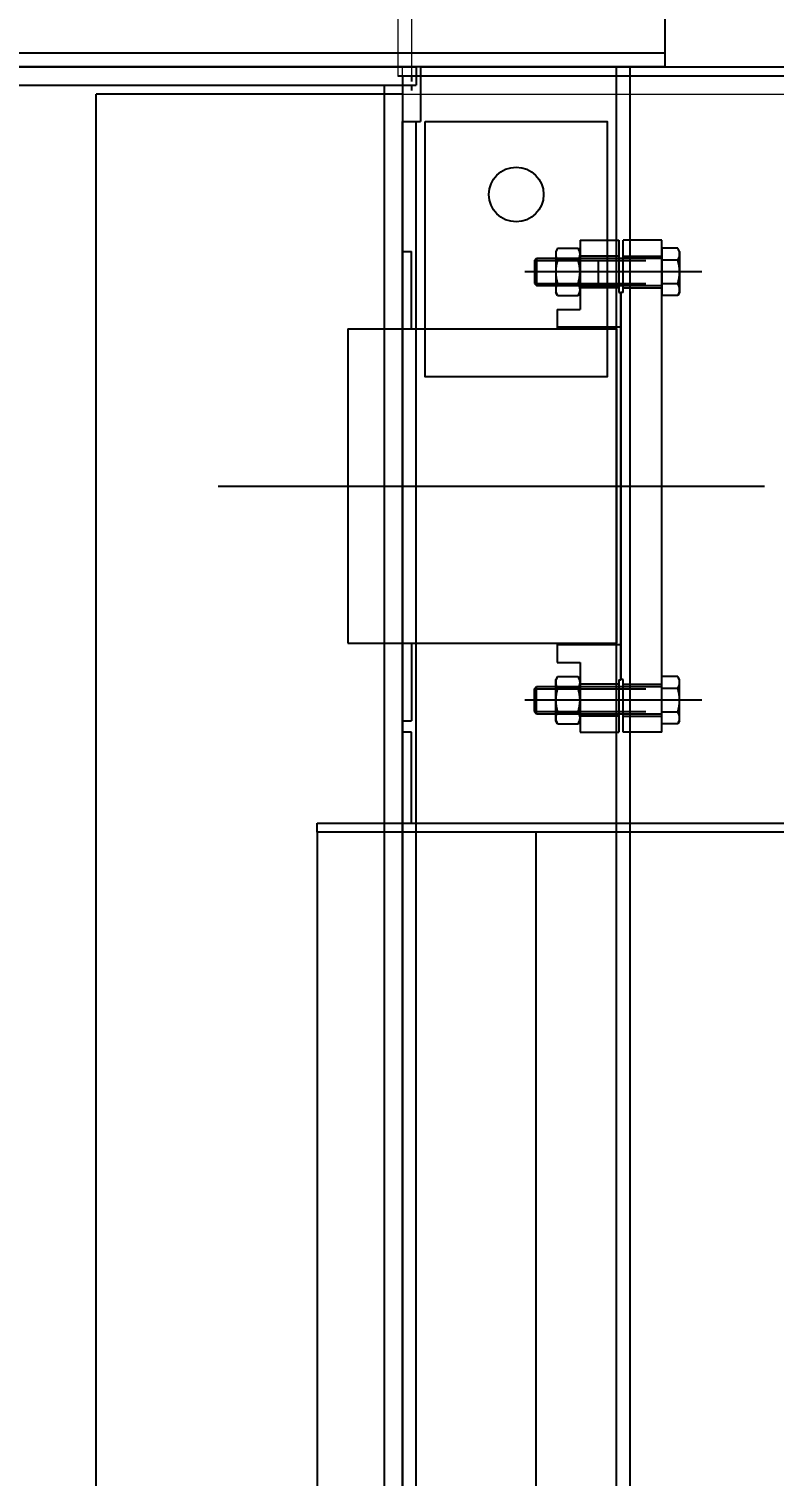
# Model space of a CAD drawing. Extents: x -1889 to 6398, y -470 to 1122.
# Drawn here: x 494.68 to 515.13, y 378.63 to 418.34 of the extents above; entities that cross this region are included whole.
import ezdxf

# ---------------------------------------------------------------- set-up
doc = ezdxf.new("R2010")
doc.units = 0
doc.header["$LTSCALE"] = 12
doc.header["$MEASUREMENT"] = 0
doc.header["$PDMODE"] = 33
doc.header["$PDSIZE"] = -0.5
for name, pattern in [('CENTER', [2, 1.25, -0.25, 0.25, -0.25]), ('HIDDEN', [0.375, 0.25, -0.125]), ('HIDDEN2', [0.1875, 0.125, -0.0625])]:
    doc.linetypes.add(name, pattern=pattern)
doc.layers.get('Defpoints').update_dxf_attribs({"linetype": 'CONTINUOUS'})
for name, color, linetype in [('3-4-10NC-HHBOLT', 32, 'CONTINUOUS'), ('3-4-10NC-HHNUT', 32, 'CONTINUOUS'), ('6X20', 3, 'CONTINUOUS'), ('8 PIPE', 7, 'CONTINUOUS'), ('8-150-BLIND', 14, 'CONTINUOUS'), ('8-150-RFSO', 14, 'CONTINUOUS'), ('CENTER', 6, 'CENTER'), ('COVER', 3, 'CONTINUOUS'), ('DIM', 1, 'CONTINUOUS'), ('REPAD', 7, 'CONTINUOUS'), ('SHELL', 40, 'CONTINUOUS'), ('stack conn.', 191, 'CONTINUOUS')]:
    doc.layers.add(name, color=color, linetype=linetype)
doc.styles.add('ROMANS', font='ROMANS.shx', dxfattribs={"width": 0.85, "height": 5.76})
doc.styles.get("Standard").update_dxf_attribs({"font": 'sanss___.ttf'})
doc.dimstyles.get("Standard").update_dxf_attribs({"dimtxt": 0.18, "dimasz": 0.18, "dimexe": 0.18, "dimexo": 0.0625, "dimgap": 0.09, "dimtad": 0, "dimtih": 1, "dimtoh": 1, "dimdec": 4, "dimzin": 0, "dimdsep": 46, "dimtxsty": 'Standard', "dimcen": 0.09, "dimadec": 0, "dimazin": 0, "dimtfac": 1, "dimtdec": 4, "dimtofl": 0, "dimtmove": 0, "dimatfit": 3, "dimfxl": 1, "dimtolj": 1, "dimtzin": 0, "dimarcsym": 0})

# ---------------------------------------------------------------- blocks, each defined once
blk = doc.blocks.new('A$C6a165dd2')
at = {"layer": 'COVER'}
blk.add_line((0, -0.25), (0, -0.75), dxfattribs=at)
at = {"layer": 'stack conn.', "lineweight": 18}
for p, q in [((-0.125, 19.75), (-0.125, -0.25)), ((0.25, 19.75), (0.25, -0.25)), ((60.5, -0.25), (0, -0.25)), ((0, -0.75), (60.5, -0.75))]:
    blk.add_line(p, q, dxfattribs=at)
at = {"layer": 'stack conn.'}
for p, q in [((60.625, -0.25), (-0.125, -0.25)), ((-8.408, -59.117), (-8.408, -0.75)), ((0, -0.75), (-8.408, -0.75))]:
    blk.add_line(p, q, dxfattribs=at)
at = {"layer": 'stack conn.', "linetype": 'HIDDEN2', "ltscale": 0.1}
blk.add_line((0.25, -0.25), (0.25, -0.75), dxfattribs=at)
blk = doc.blocks.new('*D201')
at = {"layer": 'Defpoints', "color": 0, "transparency": 16777216}
for p in [(673.777, 405.795), (511.928, 273.295), (1054.231, 273.295)]:
    blk.add_point(p, dxfattribs=at)
at = {"layer": 'DIM', "color": 0, "lineweight": -2, "transparency": 16777216}
for p, q in [((679.777, 405.795), (1057.231, 405.795)), ((1054.231, 400.035), (1054.231, 373.405)), ((1054.231, 279.055), (1054.231, 347.348)), ((517.928, 273.295), (1057.231, 273.295))]:
    blk.add_line(p, q, dxfattribs=at)
at = {"layer": 'DIM', "color": 0, "transparency": 16777216}
for points in [[(1053.271, 400.035), (1055.191, 400.035), (1054.231, 405.795)], [(1053.271, 279.055), (1055.191, 279.055), (1054.231, 273.295)]]:
    blk.add_solid(points, dxfattribs=at)
at = {"layer": 'DIM', "color": 0, "transparency": 16777216, "char_height": 5.76, "attachment_point": 5, "style": 'ROMANS'}
for s, insert in [('\\A1;11\'-0{\\H1x;\\S1/2;}"', (1054.231, 368.056)), ('\\A1;[132 1/2]', (1054.231, 355.028))]:
    blk.add_mtext(s, dxfattribs=dict(at, insert=insert))
blk = doc.blocks.new('*D205')
at = {"layer": 'Defpoints', "color": 0, "transparency": 16777216}
for p in [(504.928, 417.295), (1075.404, 417.295), (511.928, 273.295)]:
    blk.add_point(p, dxfattribs=at)
at = {"layer": 'DIM', "color": 0, "lineweight": -2, "transparency": 16777216}
for p, q in [((510.928, 417.295), (1078.404, 417.295)), ((1075.404, 411.535), (1075.404, 279.055)), ((517.928, 273.295), (1078.404, 273.295)), ((1075.404, 273.295), (1075.404, 260.498)), ((1075.404, 260.498), (1069.644, 260.498))]:
    blk.add_line(p, q, dxfattribs=at)
at = {"layer": 'DIM', "color": 0, "transparency": 16777216}
for points in [[(1074.444, 411.535), (1076.364, 411.535), (1075.404, 417.295)], [(1074.444, 279.055), (1076.364, 279.055), (1075.404, 273.295)]]:
    blk.add_solid(points, dxfattribs=at)
at = {"layer": 'DIM', "color": 0, "transparency": 16777216, "char_height": 5.76, "attachment_point": 5, "style": 'ROMANS'}
for s, insert in [('\\A1;12\'-0"', (1056.794, 264.887)), ('\\A1;[144]', (1056.794, 255.15))]:
    blk.add_mtext(s, dxfattribs=dict(at, insert=insert))
blk = doc.blocks.new('*D208')
at = {"layer": 'Defpoints', "color": 0, "transparency": 16777216}
for p in [(505.303, 488.668), (384.928, 465.163), (505.303, 417.295)]:
    blk.add_point(p, dxfattribs=at)
at = {"layer": 'DIM', "color": 0, "lineweight": -2, "transparency": 16777216}
for p, q in [((384.928, 471.163), (384.928, 491.668)), ((505.303, 423.295), (505.303, 491.668)), ((390.688, 488.668), (425.271, 488.668)), ((499.543, 488.668), (464.96, 488.668))]:
    blk.add_line(p, q, dxfattribs=at)
at = {"layer": 'DIM', "color": 0, "transparency": 16777216}
for points in [[(390.688, 489.628), (390.688, 487.708), (384.928, 488.668)], [(499.543, 489.628), (499.543, 487.708), (505.303, 488.668)]]:
    blk.add_solid(points, dxfattribs=at)
at = {"layer": 'DIM', "color": 0, "transparency": 16777216, "char_height": 5.76, "attachment_point": 5, "style": 'ROMANS'}
for s, insert in [('\\A1;10\'-0{\\H1x;\\S3/8;}"', (445.115, 496.348)), ('\\A1;[120 3/8]\\P(ROOF)', (445.115, 477.971))]:
    blk.add_mtext(s, dxfattribs=dict(at, insert=insert))
blk = doc.blocks.new('A$C5abb7c81')
at = {"layer": '3-4-10NC-HHBOLT'}
for p, q in [((-6.438, 1.608), (-6.525, 1.558)), ((-6.438, 1.608), (-5.312, 1.608)), ((-5.312, 1.608), (-5.225, 1.558)), ((5.312, 1.608), (5.225, 1.558)), ((6.438, 1.608), (5.312, 1.608)), ((6.438, 1.608), (6.525, 1.558)), ((-6.525, 1.558), (-6.525, 1.125)), ((-6.2, 1.558), (-6.2, 1.125)), ((-5.55, 1.558), (-5.55, 1.125)), ((-5.225, 1.558), (-5.225, 1.125)), ((5.225, 1.558), (5.225, 1.125)), ((5.55, 1.558), (5.55, 1.125)), ((6.2, 1.558), (6.2, 1.125)), ((6.525, 1.558), (6.525, 1.125)), ((-6.525, 1.125), (-5.225, 1.125)), ((-6.25, -2.315), (-6.25, 1.125)), ((-5.5, -2.315), (-5.5, 1.125)), ((6.525, 1.125), (5.225, 1.125)), ((5.5, -2.315), (5.5, 1.125)), ((6.25, -2.315), (6.25, 1.125)), ((-6.19, -0.625), (-5.56, -0.625)), ((-6.25, -2.315), (-5.5, -2.315)), ((-6.19, -2.375), (-6.25, -2.315)), ((-6.19, -2.375), (-5.56, -2.375)), ((-5.56, -2.375), (-5.5, -2.315)), ((5.56, -2.375), (5.5, -2.315)), ((6.25, -2.315), (5.5, -2.315)), ((6.19, -2.375), (5.56, -2.375)), ((6.19, -2.375), (6.25, -2.315))]:
    blk.add_line(p, q, dxfattribs=at)
at = {"layer": '3-4-10NC-HHBOLT', "linetype": 'HIDDEN'}
for p, q in [((-6.19, -2.315), (-6.19, 1.125)), ((-5.56, -2.315), (-5.56, 1.125)), ((5.56, -2.315), (5.56, 1.125)), ((6.19, -2.315), (6.19, 1.125))]:
    blk.add_line(p, q, dxfattribs=at)
at = {"layer": '3-4-10NC-HHBOLT'}
for centre, radius, start, end in [((-6.362, 1.32), 0.288, 55.6158, 124.3842), ((-5.875, 0.533), 1.075, 72.412, 107.588), ((-5.388, 1.32), 0.288, 55.6158, 124.3842), ((5.388, 1.32), 0.288, 55.6158, 124.3842), ((5.875, 0.533), 1.075, 72.412, 107.588), ((6.362, 1.32), 0.288, 55.6158, 124.3842)]:
    blk.add_arc(centre, radius, start, end, dxfattribs=at)
at = {"layer": '3-4-10NC-HHNUT'}
for p, q in [((-6.525, -1.175), (-6.438, -1.125)), ((-6.525, -1.74), (-6.525, -1.175)), ((-6.438, -1.125), (-5.312, -1.125)), ((-6.2, -1.74), (-6.2, -1.175)), ((-5.55, -1.74), (-5.55, -1.175)), ((-5.225, -1.175), (-5.312, -1.125)), ((-5.225, -1.74), (-5.225, -1.175)), ((5.225, -1.175), (5.312, -1.125)), ((5.225, -1.74), (5.225, -1.175)), ((6.438, -1.125), (5.312, -1.125)), ((5.55, -1.74), (5.55, -1.175)), ((6.2, -1.74), (6.2, -1.175)), ((6.525, -1.175), (6.438, -1.125)), ((6.525, -1.74), (6.525, -1.175)), ((-6.525, -1.74), (-6.438, -1.79)), ((-6.438, -1.79), (-5.312, -1.79)), ((-5.225, -1.74), (-5.312, -1.79)), ((5.225, -1.74), (5.312, -1.79)), ((6.438, -1.79), (5.312, -1.79)), ((6.525, -1.74), (6.438, -1.79))]:
    blk.add_line(p, q, dxfattribs=at)
for centre, radius, start, end in [((-6.362, -1.413), 0.288, 55.6158, 124.3842), ((-5.875, -2.2), 1.075, 72.412, 107.588), ((-5.388, -1.413), 0.288, 55.6158, 124.3842), ((5.388, -1.413), 0.288, 55.6158, 124.3842), ((5.875, -2.2), 1.075, 72.412, 107.588), ((6.362, -1.413), 0.288, 55.6158, 124.3842), ((-6.362, -1.502), 0.288, 235.6158, 304.3842), ((-5.875, -0.715), 1.075, 252.412, 287.588), ((-5.388, -1.502), 0.288, 235.6158, 304.3842), ((5.388, -1.502), 0.288, 235.6158, 304.3842), ((5.875, -0.715), 1.075, 252.412, 287.588), ((6.362, -1.502), 0.288, 235.6158, 304.3842)]:
    blk.add_arc(centre, radius, start, end, dxfattribs=at)
at = {"layer": '8-150-BLIND'}
for p, q in [((-6.75, 1.125), (-6.75, 0.062)), ((6.75, 1.125), (-6.75, 1.125)), ((-6.312, 0.062), (-6.312, 1.125)), ((-5.438, 0.062), (-5.438, 1.125)), ((5.438, 0.062), (5.438, 1.125)), ((6.312, 0.062), (6.312, 1.125)), ((6.75, 1.125), (6.75, 0.062)), ((-5.312, 0.062), (-6.75, 0.062)), ((-5.312, 0.062), (-5.312, 0)), ((5.312, 0), (-5.312, 0)), ((5.312, 0.062), (5.312, 0)), ((6.75, 0.062), (5.312, 0.062))]:
    blk.add_line(p, q, dxfattribs=at)
at = {"layer": '8-150-RFSO'}
blk.add_line((-5.312, 0), (5.312, 0), dxfattribs=at)
at = {"layer": 'CENTER'}
for p, q in [((-5.875, 2.223), (-5.875, -2.637)), ((5.875, 2.223), (5.875, -2.637))]:
    blk.add_line(p, q, dxfattribs=at)

msp = doc.modelspace()

# ---------------------------------------------------------------- linework, layer by layer
at = {"layer": '6X20'}
for p, q in [((512.12783, 417.67039), (318.92783, 417.67039)), ((512.12783, 417.29539), (318.92783, 417.29539)), ((505.42783, 417.29539), (511.17783, 417.29539)), ((505.42783, 417.29539), (505.42783, 415.79539)), ((510.80283, 273.79539), (510.80283, 417.29539)), ((511.17783, 273.79539), (511.17783, 417.29539)), ((504.92783, 273.79539), (504.92783, 415.79539)), ((504.92783, 415.79539), (505.42783, 415.79539)), ((505.30283, 273.79539), (505.30283, 415.79539))]:
    msp.add_line(p, q, dxfattribs=at)
at = {"layer": '8 PIPE'}
for p, q in [((503.42783, 410.10789), (503.42783, 401.48289)), ((503.42783, 410.10789), (510.80283, 410.10789)), ((510.80283, 410.10789), (510.80283, 401.48289)), ((503.42783, 401.48289), (510.80283, 401.48289))]:
    msp.add_line(p, q, dxfattribs=at)
at = {"layer": '8-150-RFSO'}
for p, q in [((509.80283, 412.54539), (509.80283, 410.63914)), ((509.80283, 412.54539), (510.86533, 412.54539)), ((510.86533, 412.54539), (510.86533, 411.10789)), ((510.86533, 412.10789), (509.80283, 412.10789)), ((510.86533, 411.23289), (509.80283, 411.23289)), ((510.86533, 411.10789), (510.92783, 411.10789)), ((510.92783, 411.10789), (510.92783, 400.48289)), ((509.17783, 410.63914), (509.80283, 410.63914)), ((509.17783, 410.63914), (509.17783, 410.10789)), ((510.92783, 410.15539), (509.17783, 410.15539)), ((509.17783, 401.48289), (509.17783, 400.95164)), ((510.92783, 401.43539), (509.17783, 401.43539)), ((509.17783, 400.95164), (509.80283, 400.95164)), ((509.80283, 400.95164), (509.80283, 399.04539)), ((510.86533, 400.35789), (509.80283, 400.35789)), ((510.86533, 400.48289), (510.86533, 399.04539)), ((510.86533, 400.48289), (510.92783, 400.48289)), ((510.86533, 399.48289), (509.80283, 399.48289)), ((509.80283, 399.04539), (510.86533, 399.04539))]:
    msp.add_line(p, q, dxfattribs=at)
at = {"layer": 'CENTER'}
for p, q in [((511.11333, 411.67039), (509.55483, 411.67039)), ((499.8668, 405.79539), (649.77729, 405.79539)), ((511.11333, 399.92039), (509.55483, 399.92039))]:
    msp.add_line(p, q, dxfattribs=at)
at = {"layer": 'COVER'}
for p, q in [((512.12783, 423.54539), (512.12783, 417.29539)), ((502.59256, 396.29539), (502.59256, 396.54539)), ((502.59256, 396.54539), (534.59256, 396.54539)), ((534.59256, 396.29539), (502.59256, 396.29539)), ((502.59256, 396.29539), (502.59256, 376.79539)), ((508.59256, 396.29539), (508.59256, 376.79539))]:
    msp.add_line(p, q, dxfattribs=at)
msp.add_lwpolyline([(505.55283, 415.79539), (510.55283, 415.79539), (510.55283, 408.79539), (505.55283, 408.79539)], close=True, dxfattribs=at)
msp.add_circle((508.05283, 413.79539), 0.75, dxfattribs=at)
at = {"layer": 'REPAD'}
for p, q in [((504.92783, 412.23289), (505.17783, 412.23289)), ((505.17783, 410.10789), (505.17783, 412.23289)), ((504.92783, 399.35789), (505.17783, 399.35789)), ((505.17783, 399.04539), (504.92783, 399.04539)), ((505.17783, 399.04539), (504.92783, 399.04539)), ((505.17783, 396.54539), (505.17783, 399.04539)), ((505.17783, 396.54539), (505.17783, 399.04539))]:
    msp.add_line(p, q, dxfattribs=at)
msp.add_lwpolyline([(505.17783, 401.48289), (505.17783, 399.35789)], dxfattribs=at)
at = {"layer": 'SHELL'}
for p, q in [((318.55283, 417.29539), (505.30283, 417.29539)), ((505.30283, 417.29539), (505.30283, 416.79539)), ((318.55283, 416.79539), (505.30283, 416.79539)), ((504.42783, 416.79539), (504.42783, 273.79539)), ((504.92783, 416.79539), (504.92783, 273.79539))]:
    msp.add_line(p, q, dxfattribs=at)
at = {"layer": 'stack conn.', "lineweight": 18}
msp.add_line((504.92783, 358.17874), (504.92783, 417.29539), dxfattribs=at)

# ---------------------------------------------------------------- block references
at = {"layer": 'COVER'}
msp.add_blockref('A$C6a165dd2', (504.92783, 417.29539), dxfattribs=at)
at = {"layer": 'COVER', "rotation": 270}
msp.add_blockref('A$C5abb7c81', (510.92783, 405.79539), dxfattribs=at)

# ---------------------------------------------------------------- dimensions: what is measured, and where the dimension line sits
at = {"layer": 'DIM'}
dim = msp.add_linear_dim(base=(505.30283, 488.66813), p1=(384.92783, 465.16268), p2=(505.30283, 417.29539), text='<>\\P(ROOF)', dimstyle='Standard', override={"dimscale": 48, "dimtxt": 5.76, "dimasz": 0.12, "dimexe": 0.0625, "dimexo": 0.125, "dimgap": 0.02, "dimzin": 3, "dimlunit": 4, "dimpost": '\\X', "dimtxsty": 'ROMANS', "dimcen": 0}, dxfattribs=at)
dim.commit()
dim.dimension.update_dxf_attribs({"geometry": '*D208', "text_midpoint": (445.11533, 488.66813)})
for base, p1, p2, picture, middle in [((1075.40402, 417.29539), (511.92783, 273.29539), (504.92783, 417.29539), '*D205', (1056.79373, 260.49845)), ((1054.23126, 273.29539), (673.77729, 405.79539), (511.92783, 273.29539), '*D201', (1054.23126, 360.37623))]:
    dim = msp.add_linear_dim(base=base, p1=p1, p2=p2, angle=90, dimstyle='Standard', override={"dimscale": 48, "dimtxt": 5.76, "dimasz": 0.12, "dimexe": 0.0625, "dimexo": 0.125, "dimgap": 0.02, "dimzin": 3, "dimlunit": 4, "dimpost": '\\X', "dimtxsty": 'ROMANS', "dimcen": 0}, dxfattribs=at)
    dim.commit()
    dim.dimension.update_dxf_attribs({"geometry": picture, "text_midpoint": middle, "dimtype": 160})

# ---------------------------------------------------------------- leaders
at = {"layer": 'DIM', "annotation_type": 0, "has_hookline": 1, "hookline_direction": 0, "text_width": 42.89829}
msp.add_leader([(474.20152, 401.03279), (512.65677, 480.3252), (518.41677, 480.3252)], dimstyle='Standard', override={"dimscale": 48, "dimtxt": 5.76, "dimasz": 0.12, "dimexe": 0.0625, "dimexo": 0.125, "dimgap": 0.1, "dimzin": 3, "dimlunit": 4, "dimpost": '\\X', "dimtxsty": 'ROMANS', "dimcen": 0}, dxfattribs=at)

doc.saveas('drawing.dxf')
